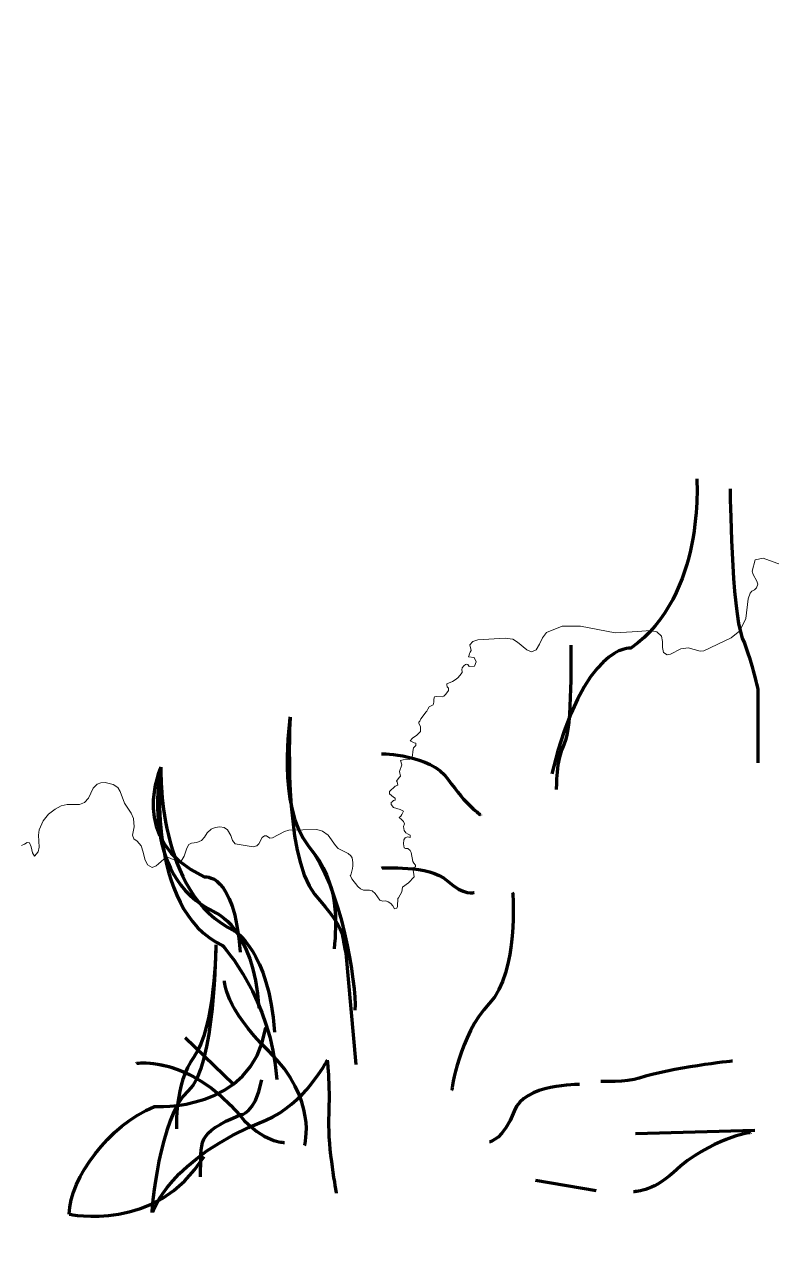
# Model space of a CAD drawing. Extents: x -310 to 3655, y -429 to 1712.
# Drawn here: x 270.7 to 395.6, y -129.3 to 73.3 of the extents above; entities that cross this region are included whole.
import ezdxf

# ---------------------------------------------------------------- set-up
doc = ezdxf.new("R2010")
doc.units = 0
doc.header["$MEASUREMENT"] = 0
for name, color, linetype in [('1-mar', 7, 'Continuous'), ('10-mar', 7, 'Continuous'), ('12-mar', 7, 'Continuous'), ('13-mar', 7, 'Continuous'), ('14-mar', 7, 'Continuous'), ('2-mar', 7, 'Continuous'), ('24-feb', 7, 'Continuous'), ('25-feb', 7, 'Continuous'), ('26-feb', 7, 'Continuous'), ('28-feb', 7, 'Continuous'), ('3-mar', 7, 'Continuous'), ('4-mar', 7, 'Continuous'), ('5-mar', 7, 'Continuous'), ('6-mar', 7, 'Continuous'), ('9-mar', 7, 'Continuous'), ('graphic', 7, 'Continuous'), ('raster', 7, 'Continuous')]:
    doc.layers.add(name, color=color, linetype=linetype)
picture_1 = doc.add_image_def('image11.png', size_in_pixel=(1280, 720))
picture_2 = doc.add_image_def('image12.png', size_in_pixel=(1280, 720))
picture_3 = doc.add_image_def('image13.png', size_in_pixel=(1280, 720))
picture_4 = doc.add_image_def('image14.png', size_in_pixel=(1280, 720))
picture_5 = doc.add_image_def('image15.png', size_in_pixel=(1280, 720))

# ---------------------------------------------------------------- blocks, each defined once
blk = doc.blocks.new('block 6')
at = {"layer": 'raster'}
image = blk.add_image(picture_1, insert=(-82.75, -428.42), size_in_units=(1253.62, 622.57), dxfattribs=at)
blk = doc.blocks.new('block 7')
at = {"layer": 'raster'}
image = blk.add_image(picture_2, insert=(-82.5, -428.9), size_in_units=(1253.62, 622.57), dxfattribs=at)
blk = doc.blocks.new('block 8')
at = {"layer": 'raster'}
image = blk.add_image(picture_3, insert=(-82.5, -428.9), size_in_units=(1253.62, 622.57), dxfattribs=at)
blk = doc.blocks.new('block 9')
at = {"layer": 'raster'}
image = blk.add_image(picture_4, insert=(-82.45, -429.27), size_in_units=(1253.62, 622.57), dxfattribs=at)
blk = doc.blocks.new('block 10')
at = {"layer": 'raster'}
image = blk.add_image(picture_5, insert=(-83.37, -429.26), size_in_units=(1254.4, 622.57), dxfattribs=at)

msp = doc.modelspace()

# ---------------------------------------------------------------- linework, layer by layer
at = {"layer": '1-mar', "color": 140, "lineweight": 70, "true_color": 0x00b2ff}
msp.add_lwpolyline([(392.78, -111.56), (372.82, -112.12)], dxfattribs=at)
for points, knots in [([(383.06, -2.67), (383.06, -2.67), (384.54, -22.21), (372.08, -30.95), (372.08, -30.95), (364.08, -30.21), (358.87, -51.98)], [0, 0, 0, 0, 1, 1, 1, 2, 2, 2, 2]), ([(388.64, -4.35), (388.64, -4.35), (388.82, -24.63), (390.68, -29.28), (392.54, -33.93), (393.29, -38.02), (393.29, -38.02), (393.29, -38.02), (393.29, -50.12), (393.29, -50.12)], [0, 0, 0, 0, 1, 1, 1, 2, 2, 2, 3, 3, 3, 3]), ([(315.15, -42.49), (315.15, -42.49), (313.85, -65.56), (319.24, -72.07), (324.64, -78.58), (323.52, -77.84), (324.45, -81.93), (324.45, -81.93), (326.13, -100.54), (326.13, -100.54)], [0, 0, 0, 0, 1, 1, 1, 2, 2, 2, 3, 3, 3, 3]), ([(330.4, -48.63), (330.4, -48.63), (338.59, -48.63), (341.57, -52.91), (344.54, -57.19), (346.96, -58.86), (346.96, -58.86)], [0, 0, 0, 0, 1, 1, 1, 2, 2, 2, 2]), ([(293.57, -50.86), (293.57, -50.86), (292.82, -72.07), (305.85, -78.21), (305.85, -78.21), (311.61, -81.56), (312.54, -95.14)], [0, 0, 0, 0, 1, 1, 1, 2, 2, 2, 2]), ([(352.31, -71.79), (352.31, -71.79), (353.43, -85.05), (348.4, -90.35), (343.38, -95.65), (342.13, -104.86), (342.13, -104.86)], [0, 0, 0, 0, 1, 1, 1, 2, 2, 2, 2]), ([(289.47, -100.35), (289.47, -100.35), (298.2, -98.91), (306.78, -109.09), (310.63, -113.67), (314.22, -113.56), (314.22, -113.56)], [0, 0, 0, 0, 1, 1, 1, 2, 2, 2, 2])]:
    msp.add_open_spline(points, degree=3, knots=knots, dxfattribs=at)
at = {"layer": '10-mar', "color": 140, "lineweight": 70, "true_color": 0x00b2ff}
msp.add_lwpolyline([(366.29, -121.68), (356.11, -119.9)], dxfattribs=at)
for points, knots in [([(383.06, -2.67), (383.06, -2.67), (384.54, -22.21), (372.08, -30.95), (372.08, -30.95), (364.08, -30.21), (358.87, -51.98)], [0, 0, 0, 0, 1, 1, 1, 2, 2, 2, 2]), ([(388.64, -4.35), (388.64, -4.35), (388.82, -24.63), (390.68, -29.28), (392.54, -33.93), (393.29, -38.02), (393.29, -38.02), (393.29, -38.02), (393.29, -50.12), (393.29, -50.12)], [0, 0, 0, 0, 1, 1, 1, 2, 2, 2, 3, 3, 3, 3]), ([(315.15, -42.49), (315.15, -42.49), (312.84, -57.53), (318.23, -64.04), (323.63, -70.56), (326.25, -87.15), (325.97, -91.44)], [0, 0, 0, 0, 1, 1, 1, 2, 2, 2, 2]), ([(330.4, -48.63), (330.4, -48.63), (338.59, -48.63), (341.57, -52.91), (344.54, -57.19), (346.96, -58.86), (346.96, -58.86)], [0, 0, 0, 0, 1, 1, 1, 2, 2, 2, 2]), ([(293.57, -50.86), (293.57, -50.86), (290.86, -74.54), (303.88, -80.68), (303.88, -80.68), (311.99, -89.46), (312.92, -103.04)], [0, 0, 0, 0, 1, 1, 1, 2, 2, 2, 2]), ([(352.31, -71.79), (352.31, -71.79), (353.43, -85.05), (348.4, -90.35), (343.38, -95.65), (342.13, -104.86), (342.13, -104.86)], [0, 0, 0, 0, 1, 1, 1, 2, 2, 2, 2]), ([(302.74, -80.55), (302.74, -80.55), (302.65, -100.97), (298.11, -104.97), (293.22, -109.26), (292.03, -125.26), (292.03, -125.26)], [0, 0, 0, 0, 1, 1, 1, 2, 2, 2, 2]), ([(389.03, -99.98), (389.03, -99.98), (378.7, -101.07), (373.47, -102.83), (371.36, -103.54), (367.02, -103.4), (367.02, -103.4)], [0, 0, 0, 0, 1, 1, 1, 2, 2, 2, 2]), ([(363.49, -103.89), (363.49, -103.89), (354.21, -103.73), (352.56, -108.33), (350.87, -113.06), (348.46, -113.48), (348.46, -113.48)], [0, 0, 0, 0, 1, 1, 1, 2, 2, 2, 2]), ([(392.06, -111.93), (392.06, -111.93), (385.47, -112.72), (379.16, -118.58), (375.59, -121.9), (372.52, -121.8), (372.52, -121.8)], [0, 0, 0, 0, 1, 1, 1, 2, 2, 2, 2])]:
    msp.add_open_spline(points, degree=3, knots=knots, dxfattribs=at)
at = {"layer": '12-mar', "color": 140, "lineweight": 70, "true_color": 0x00b2ff}
msp.add_lwpolyline([(366.29, -121.68), (356.11, -119.9)], dxfattribs=at)
for points, knots in [([(383.06, -2.67), (383.06, -2.67), (384.54, -22.21), (372.08, -30.95), (372.08, -30.95), (364.08, -30.21), (358.87, -51.98)], [0, 0, 0, 0, 1, 1, 1, 2, 2, 2, 2]), ([(388.64, -4.35), (388.64, -4.35), (388.82, -24.63), (390.68, -29.28), (392.54, -33.93), (393.29, -38.02), (393.29, -38.02), (393.29, -38.02), (393.29, -50.12), (393.29, -50.12)], [0, 0, 0, 0, 1, 1, 1, 2, 2, 2, 3, 3, 3, 3]), ([(315.15, -42.49), (315.15, -42.49), (312.84, -57.53), (318.23, -64.04), (323.63, -70.56), (326.25, -87.15), (325.97, -91.44)], [0, 0, 0, 0, 1, 1, 1, 2, 2, 2, 2]), ([(330.4, -48.63), (330.4, -48.63), (338.59, -48.63), (341.57, -52.91), (344.54, -57.19), (346.96, -58.86), (346.96, -58.86)], [0, 0, 0, 0, 1, 1, 1, 2, 2, 2, 2]), ([(293.57, -50.86), (293.57, -50.86), (290.86, -74.54), (303.88, -80.68), (303.88, -80.68), (311.99, -89.46), (312.92, -103.04)], [0, 0, 0, 0, 1, 1, 1, 2, 2, 2, 2]), ([(352.31, -71.79), (352.31, -71.79), (353.43, -85.05), (348.4, -90.35), (343.38, -95.65), (342.13, -104.86), (342.13, -104.86)], [0, 0, 0, 0, 1, 1, 1, 2, 2, 2, 2]), ([(302.74, -80.55), (302.74, -80.55), (302.65, -100.97), (298.11, -104.97), (293.22, -109.26), (292.03, -125.26), (292.03, -125.26)], [0, 0, 0, 0, 1, 1, 1, 2, 2, 2, 2]), ([(389.03, -99.98), (389.03, -99.98), (378.7, -101.07), (373.47, -102.83), (371.36, -103.54), (367.02, -103.4), (367.02, -103.4)], [0, 0, 0, 0, 1, 1, 1, 2, 2, 2, 2]), ([(363.49, -103.89), (363.49, -103.89), (354.21, -103.73), (352.56, -108.33), (350.87, -113.06), (348.46, -113.48), (348.46, -113.48)], [0, 0, 0, 0, 1, 1, 1, 2, 2, 2, 2]), ([(392.06, -111.93), (392.06, -111.93), (385.47, -112.72), (379.16, -118.58), (375.59, -121.9), (372.52, -121.8), (372.52, -121.8)], [0, 0, 0, 0, 1, 1, 1, 2, 2, 2, 2])]:
    msp.add_open_spline(points, degree=3, knots=knots, dxfattribs=at)
at = {"layer": '13-mar', "color": 140, "lineweight": 70, "true_color": 0x00b2ff}
msp.add_lwpolyline([(366.29, -121.68), (356.11, -119.9)], dxfattribs=at)
for points, knots in [([(383.06, -2.67), (383.06, -2.67), (384.54, -22.21), (372.08, -30.95), (372.08, -30.95), (364.08, -30.21), (358.87, -51.98)], [0, 0, 0, 0, 1, 1, 1, 2, 2, 2, 2]), ([(388.64, -4.35), (388.64, -4.35), (388.82, -24.63), (390.68, -29.28), (392.54, -33.93), (393.29, -38.02), (393.29, -38.02), (393.29, -38.02), (393.29, -50.12), (393.29, -50.12)], [0, 0, 0, 0, 1, 1, 1, 2, 2, 2, 3, 3, 3, 3]), ([(315.15, -42.49), (315.15, -42.49), (312.84, -57.53), (318.23, -64.04), (323.63, -70.56), (326.25, -87.15), (325.97, -91.44)], [0, 0, 0, 0, 1, 1, 1, 2, 2, 2, 2]), ([(330.4, -48.63), (330.4, -48.63), (338.59, -48.63), (341.57, -52.91), (344.54, -57.19), (346.96, -58.86), (346.96, -58.86)], [0, 0, 0, 0, 1, 1, 1, 2, 2, 2, 2]), ([(293.57, -50.86), (293.57, -50.86), (290.86, -74.54), (303.88, -80.68), (303.88, -80.68), (311.99, -89.46), (312.92, -103.04)], [0, 0, 0, 0, 1, 1, 1, 2, 2, 2, 2]), ([(352.31, -71.79), (352.31, -71.79), (353.43, -85.05), (348.4, -90.35), (343.38, -95.65), (342.13, -104.86), (342.13, -104.86)], [0, 0, 0, 0, 1, 1, 1, 2, 2, 2, 2]), ([(302.74, -80.55), (302.74, -80.55), (302.65, -100.97), (298.11, -104.97), (293.22, -109.26), (292.03, -125.26), (292.03, -125.26)], [0, 0, 0, 0, 1, 1, 1, 2, 2, 2, 2]), ([(389.03, -99.98), (389.03, -99.98), (378.7, -101.07), (373.47, -102.83), (371.36, -103.54), (367.02, -103.4), (367.02, -103.4)], [0, 0, 0, 0, 1, 1, 1, 2, 2, 2, 2]), ([(363.49, -103.89), (363.49, -103.89), (354.21, -103.73), (352.56, -108.33), (350.87, -113.06), (348.46, -113.48), (348.46, -113.48)], [0, 0, 0, 0, 1, 1, 1, 2, 2, 2, 2]), ([(392.06, -111.93), (392.06, -111.93), (385.47, -112.72), (379.16, -118.58), (375.59, -121.9), (372.52, -121.8), (372.52, -121.8)], [0, 0, 0, 0, 1, 1, 1, 2, 2, 2, 2])]:
    msp.add_open_spline(points, degree=3, knots=knots, dxfattribs=at)
at = {"layer": '14-mar', "color": 140, "lineweight": 70, "true_color": 0x00b2ff}
msp.add_lwpolyline([(366.29, -121.68), (356.11, -119.9)], dxfattribs=at)
for points, knots in [([(383.06, -2.67), (383.06, -2.67), (384.54, -22.21), (372.08, -30.95), (372.08, -30.95), (364.08, -30.21), (358.87, -51.98)], [0, 0, 0, 0, 1, 1, 1, 2, 2, 2, 2]), ([(388.64, -4.35), (388.64, -4.35), (388.82, -24.63), (390.68, -29.28), (392.54, -33.93), (393.29, -38.02), (393.29, -38.02), (393.29, -38.02), (393.29, -50.12), (393.29, -50.12)], [0, 0, 0, 0, 1, 1, 1, 2, 2, 2, 3, 3, 3, 3]), ([(315.15, -42.49), (315.15, -42.49), (312.84, -57.53), (318.23, -64.04), (323.63, -70.56), (326.25, -87.15), (325.97, -91.44)], [0, 0, 0, 0, 1, 1, 1, 2, 2, 2, 2]), ([(330.4, -48.63), (330.4, -48.63), (338.59, -48.63), (341.57, -52.91), (344.54, -57.19), (346.96, -58.86), (346.96, -58.86)], [0, 0, 0, 0, 1, 1, 1, 2, 2, 2, 2]), ([(293.57, -50.86), (293.57, -50.86), (290.86, -74.54), (303.88, -80.68), (303.88, -80.68), (311.99, -89.46), (312.92, -103.04)], [0, 0, 0, 0, 1, 1, 1, 2, 2, 2, 2]), ([(352.31, -71.79), (352.31, -71.79), (353.43, -85.05), (348.4, -90.35), (343.38, -95.65), (342.13, -104.86), (342.13, -104.86)], [0, 0, 0, 0, 1, 1, 1, 2, 2, 2, 2]), ([(302.74, -80.55), (302.74, -80.55), (302.65, -100.97), (298.11, -104.97), (293.22, -109.26), (292.03, -125.26), (292.03, -125.26)], [0, 0, 0, 0, 1, 1, 1, 2, 2, 2, 2]), ([(389.03, -99.98), (389.03, -99.98), (378.7, -101.07), (373.47, -102.83), (371.36, -103.54), (367.02, -103.4), (367.02, -103.4)], [0, 0, 0, 0, 1, 1, 1, 2, 2, 2, 2]), ([(363.49, -103.89), (363.49, -103.89), (354.21, -103.73), (352.56, -108.33), (350.87, -113.06), (348.46, -113.48), (348.46, -113.48)], [0, 0, 0, 0, 1, 1, 1, 2, 2, 2, 2]), ([(392.06, -111.93), (392.06, -111.93), (385.47, -112.72), (379.16, -118.58), (375.59, -121.9), (372.52, -121.8), (372.52, -121.8)], [0, 0, 0, 0, 1, 1, 1, 2, 2, 2, 2])]:
    msp.add_open_spline(points, degree=3, knots=knots, dxfattribs=at)
at = {"layer": '2-mar', "color": 140, "lineweight": 70, "true_color": 0x00b2ff}
msp.add_lwpolyline([(366.29, -121.68), (356.11, -119.9)], dxfattribs=at)
for points, knots in [([(383.06, -2.67), (383.06, -2.67), (384.54, -22.21), (372.08, -30.95), (372.08, -30.95), (364.08, -30.21), (358.87, -51.98)], [0, 0, 0, 0, 1, 1, 1, 2, 2, 2, 2]), ([(388.64, -4.35), (388.64, -4.35), (388.82, -24.63), (390.68, -29.28), (392.54, -33.93), (393.29, -38.02), (393.29, -38.02), (393.29, -38.02), (393.29, -50.12), (393.29, -50.12)], [0, 0, 0, 0, 1, 1, 1, 2, 2, 2, 3, 3, 3, 3]), ([(315.15, -42.49), (315.15, -42.49), (313.85, -65.56), (319.24, -72.07), (324.64, -78.58), (323.52, -77.84), (324.45, -81.93), (324.45, -81.93), (326.13, -100.54), (326.13, -100.54)], [0, 0, 0, 0, 1, 1, 1, 2, 2, 2, 3, 3, 3, 3]), ([(330.4, -48.63), (330.4, -48.63), (338.59, -48.63), (341.57, -52.91), (344.54, -57.19), (346.96, -58.86), (346.96, -58.86)], [0, 0, 0, 0, 1, 1, 1, 2, 2, 2, 2]), ([(293.57, -50.86), (293.57, -50.86), (292.82, -72.07), (305.85, -78.21), (305.85, -78.21), (311.61, -81.56), (312.54, -95.14)], [0, 0, 0, 0, 1, 1, 1, 2, 2, 2, 2]), ([(352.31, -71.79), (352.31, -71.79), (353.43, -85.05), (348.4, -90.35), (343.38, -95.65), (342.13, -104.86), (342.13, -104.86)], [0, 0, 0, 0, 1, 1, 1, 2, 2, 2, 2]), ([(389.03, -99.98), (389.03, -99.98), (378.7, -101.07), (373.47, -102.83), (371.36, -103.54), (367.02, -103.4), (367.02, -103.4)], [0, 0, 0, 0, 1, 1, 1, 2, 2, 2, 2]), ([(392.06, -111.93), (392.06, -111.93), (385.47, -112.72), (379.16, -118.58), (375.59, -121.9), (372.52, -121.8), (372.52, -121.8)], [0, 0, 0, 0, 1, 1, 1, 2, 2, 2, 2])]:
    msp.add_open_spline(points, degree=3, knots=knots, dxfattribs=at)
msp.add_open_spline([(289.47, -100.35), (289.47, -100.35), (293.8, -99.64), (299.35, -102.77)], degree=3, dxfattribs=at)
at = {"layer": '2-mar', "color": 251, "lineweight": 70, "true_color": 0x676767}
msp.add_open_spline([(278.23, -125.53), (278.23, -125.53), (292.79, -128.82), (300.77, -115.9)], degree=3, dxfattribs=at)
at = {"layer": '24-feb', "color": 140, "lineweight": 70, "true_color": 0x00b2ff}
for points in [[(362.03, -30.49), (362.03, -30.49), (362.31, -44.44), (360.92, -46.95), (359.52, -49.47), (359.61, -54.58), (359.61, -54.58)], [(315.15, -42.49), (315.15, -42.49), (313.85, -65.56), (319.24, -72.07), (324.64, -78.58), (323.52, -77.84), (324.45, -81.93)], [(330.44, -67.71), (330.44, -67.71), (338.44, -67.17), (341.35, -69.81), (344.26, -72.45), (345.89, -71.78), (345.89, -71.78)]]:
    msp.add_open_spline(points, degree=3, knots=[0, 0, 0, 0, 1, 1, 1, 2, 2, 2, 2], dxfattribs=at)
msp.add_open_spline([(293.57, -50.86), (293.57, -50.86), (292.82, -72.07), (305.85, -78.21)], degree=3, dxfattribs=at)
at = {"layer": '25-feb', "color": 140, "lineweight": 70, "true_color": 0x00b2ff}
for points, knots in [([(383.06, -2.67), (383.06, -2.67), (384.54, -22.21), (372.08, -30.95), (372.08, -30.95), (364.08, -30.21), (358.87, -51.98)], [0, 0, 0, 0, 1, 1, 1, 2, 2, 2, 2]), ([(388.64, -4.35), (388.64, -4.35), (388.82, -24.63), (390.68, -29.28), (392.54, -33.93), (393.29, -38.02), (393.29, -38.02), (393.29, -38.02), (393.29, -50.12), (393.29, -50.12)], [0, 0, 0, 0, 1, 1, 1, 2, 2, 2, 3, 3, 3, 3]), ([(315.15, -42.49), (315.15, -42.49), (313.85, -65.56), (319.24, -72.07), (324.64, -78.58), (323.52, -77.84), (324.45, -81.93), (324.45, -81.93), (326.13, -100.54), (326.13, -100.54)], [0, 0, 0, 0, 1, 1, 1, 2, 2, 2, 3, 3, 3, 3]), ([(330.4, -48.63), (330.4, -48.63), (338.59, -48.63), (341.57, -52.91), (344.54, -57.19), (346.96, -58.86), (346.96, -58.86)], [0, 0, 0, 0, 1, 1, 1, 2, 2, 2, 2]), ([(293.57, -50.86), (293.57, -50.86), (292.82, -72.07), (305.85, -78.21), (305.85, -78.21), (311.61, -81.56), (312.54, -95.14)], [0, 0, 0, 0, 1, 1, 1, 2, 2, 2, 2])]:
    msp.add_open_spline(points, degree=3, knots=knots, dxfattribs=at)
at = {"layer": '26-feb', "color": 140, "lineweight": 70, "true_color": 0x00b2ff}
for points, knots in [([(383.06, -2.67), (383.06, -2.67), (384.54, -22.21), (372.08, -30.95), (372.08, -30.95), (364.08, -30.21), (358.87, -51.98)], [0, 0, 0, 0, 1, 1, 1, 2, 2, 2, 2]), ([(388.64, -4.35), (388.64, -4.35), (388.82, -24.63), (390.68, -29.28), (392.54, -33.93), (393.29, -38.02), (393.29, -38.02), (393.29, -38.02), (393.29, -50.12), (393.29, -50.12)], [0, 0, 0, 0, 1, 1, 1, 2, 2, 2, 3, 3, 3, 3]), ([(315.15, -42.49), (315.15, -42.49), (313.85, -65.56), (319.24, -72.07), (324.64, -78.58), (323.52, -77.84), (324.45, -81.93), (324.45, -81.93), (326.13, -100.54), (326.13, -100.54)], [0, 0, 0, 0, 1, 1, 1, 2, 2, 2, 3, 3, 3, 3]), ([(330.4, -48.63), (330.4, -48.63), (338.59, -48.63), (341.57, -52.91), (344.54, -57.19), (346.96, -58.86), (346.96, -58.86)], [0, 0, 0, 0, 1, 1, 1, 2, 2, 2, 2]), ([(293.57, -50.86), (293.57, -50.86), (292.82, -72.07), (305.85, -78.21), (305.85, -78.21), (311.61, -81.56), (312.54, -95.14)], [0, 0, 0, 0, 1, 1, 1, 2, 2, 2, 2])]:
    msp.add_open_spline(points, degree=3, knots=knots, dxfattribs=at)
at = {"layer": '28-feb', "color": 140, "lineweight": 70, "true_color": 0x00b2ff}
msp.add_lwpolyline([(392.78, -111.56), (372.82, -112.12)], dxfattribs=at)
for points, knots in [([(383.06, -2.67), (383.06, -2.67), (384.54, -22.21), (372.08, -30.95), (372.08, -30.95), (364.08, -30.21), (358.87, -51.98)], [0, 0, 0, 0, 1, 1, 1, 2, 2, 2, 2]), ([(388.64, -4.35), (388.64, -4.35), (388.82, -24.63), (390.68, -29.28), (392.54, -33.93), (393.29, -38.02), (393.29, -38.02), (393.29, -38.02), (393.29, -50.12), (393.29, -50.12)], [0, 0, 0, 0, 1, 1, 1, 2, 2, 2, 3, 3, 3, 3]), ([(315.15, -42.49), (315.15, -42.49), (313.85, -65.56), (319.24, -72.07), (324.64, -78.58), (323.52, -77.84), (324.45, -81.93), (324.45, -81.93), (326.13, -100.54), (326.13, -100.54)], [0, 0, 0, 0, 1, 1, 1, 2, 2, 2, 3, 3, 3, 3]), ([(330.4, -48.63), (330.4, -48.63), (338.59, -48.63), (341.57, -52.91), (344.54, -57.19), (346.96, -58.86), (346.96, -58.86)], [0, 0, 0, 0, 1, 1, 1, 2, 2, 2, 2]), ([(293.57, -50.86), (293.57, -50.86), (292.82, -72.07), (305.85, -78.21), (305.85, -78.21), (311.61, -81.56), (312.54, -95.14)], [0, 0, 0, 0, 1, 1, 1, 2, 2, 2, 2]), ([(352.31, -71.79), (352.31, -71.79), (353.43, -85.05), (348.4, -90.35), (343.38, -95.65), (342.13, -104.86), (342.13, -104.86)], [0, 0, 0, 0, 1, 1, 1, 2, 2, 2, 2]), ([(289.47, -100.35), (289.47, -100.35), (298.2, -98.91), (306.78, -109.09), (310.63, -113.67), (314.22, -113.56), (314.22, -113.56)], [0, 0, 0, 0, 1, 1, 1, 2, 2, 2, 2])]:
    msp.add_open_spline(points, degree=3, knots=knots, dxfattribs=at)
at = {"layer": '3-mar', "color": 140, "lineweight": 70, "true_color": 0x00b2ff}
msp.add_lwpolyline([(366.29, -121.68), (356.11, -119.9)], dxfattribs=at)
for points, knots in [([(383.06, -2.67), (383.06, -2.67), (384.54, -22.21), (372.08, -30.95), (372.08, -30.95), (364.08, -30.21), (358.87, -51.98)], [0, 0, 0, 0, 1, 1, 1, 2, 2, 2, 2]), ([(388.64, -4.35), (388.64, -4.35), (388.82, -24.63), (390.68, -29.28), (392.54, -33.93), (393.29, -38.02), (393.29, -38.02), (393.29, -38.02), (393.29, -50.12), (393.29, -50.12)], [0, 0, 0, 0, 1, 1, 1, 2, 2, 2, 3, 3, 3, 3]), ([(315.15, -42.49), (315.15, -42.49), (313.85, -65.56), (319.24, -72.07), (324.64, -78.58), (323.52, -77.84), (324.45, -81.93), (324.45, -81.93), (326.13, -100.54), (326.13, -100.54)], [0, 0, 0, 0, 1, 1, 1, 2, 2, 2, 3, 3, 3, 3]), ([(330.4, -48.63), (330.4, -48.63), (338.59, -48.63), (341.57, -52.91), (344.54, -57.19), (346.96, -58.86), (346.96, -58.86)], [0, 0, 0, 0, 1, 1, 1, 2, 2, 2, 2]), ([(293.57, -50.86), (293.57, -50.86), (292.82, -72.07), (305.85, -78.21), (305.85, -78.21), (311.61, -81.56), (312.54, -95.14)], [0, 0, 0, 0, 1, 1, 1, 2, 2, 2, 2]), ([(352.31, -71.79), (352.31, -71.79), (353.43, -85.05), (348.4, -90.35), (343.38, -95.65), (342.13, -104.86), (342.13, -104.86)], [0, 0, 0, 0, 1, 1, 1, 2, 2, 2, 2]), ([(389.03, -99.98), (389.03, -99.98), (378.7, -101.07), (373.47, -102.83), (371.36, -103.54), (367.02, -103.4), (367.02, -103.4)], [0, 0, 0, 0, 1, 1, 1, 2, 2, 2, 2]), ([(392.06, -111.93), (392.06, -111.93), (385.47, -112.72), (379.16, -118.58), (375.59, -121.9), (372.52, -121.8), (372.52, -121.8)], [0, 0, 0, 0, 1, 1, 1, 2, 2, 2, 2])]:
    msp.add_open_spline(points, degree=3, knots=knots, dxfattribs=at)
at = {"layer": '3-mar', "color": 251, "lineweight": 70, "true_color": 0x676767}
msp.add_open_spline([(317.57, -114.07), (317.57, -114.07), (319.87, -106.37), (311.57, -98.3), (304.16, -91.1), (304.17, -86.58), (304.17, -86.58)], degree=3, knots=[0, 0, 0, 0, 1, 1, 1, 2, 2, 2, 2], dxfattribs=at)
at = {"layer": '3-mar', "color": 140, "lineweight": 70, "true_color": 0x00b2ff}
msp.add_open_spline([(289.47, -100.35), (289.47, -100.35), (293.8, -99.64), (299.35, -102.77)], degree=3, dxfattribs=at)
at = {"layer": '3-mar', "color": 251, "lineweight": 70, "true_color": 0x676767}
msp.add_open_spline([(278.23, -125.53), (278.23, -125.53), (292.79, -128.82), (300.77, -115.9)], degree=3, dxfattribs=at)
at = {"layer": '4-mar', "color": 140, "lineweight": 70, "true_color": 0x00b2ff}
msp.add_lwpolyline([(366.29, -121.68), (356.11, -119.9)], dxfattribs=at)
for points, knots in [([(383.06, -2.67), (383.06, -2.67), (384.54, -22.21), (372.08, -30.95), (372.08, -30.95), (364.08, -30.21), (358.87, -51.98)], [0, 0, 0, 0, 1, 1, 1, 2, 2, 2, 2]), ([(388.64, -4.35), (388.64, -4.35), (388.82, -24.63), (390.68, -29.28), (392.54, -33.93), (393.29, -38.02), (393.29, -38.02), (393.29, -38.02), (393.29, -50.12), (393.29, -50.12)], [0, 0, 0, 0, 1, 1, 1, 2, 2, 2, 3, 3, 3, 3]), ([(315.15, -42.49), (315.15, -42.49), (313.85, -65.56), (319.24, -72.07), (324.64, -78.58), (323.52, -77.84), (324.45, -81.93), (324.45, -81.93), (326.13, -100.54), (326.13, -100.54)], [0, 0, 0, 0, 1, 1, 1, 2, 2, 2, 3, 3, 3, 3]), ([(330.4, -48.63), (330.4, -48.63), (338.59, -48.63), (341.57, -52.91), (344.54, -57.19), (346.96, -58.86), (346.96, -58.86)], [0, 0, 0, 0, 1, 1, 1, 2, 2, 2, 2]), ([(293.57, -50.86), (293.57, -50.86), (292.82, -72.07), (305.85, -78.21), (305.85, -78.21), (311.61, -81.56), (312.54, -95.14)], [0, 0, 0, 0, 1, 1, 1, 2, 2, 2, 2]), ([(352.31, -71.79), (352.31, -71.79), (353.43, -85.05), (348.4, -90.35), (343.38, -95.65), (342.13, -104.86), (342.13, -104.86)], [0, 0, 0, 0, 1, 1, 1, 2, 2, 2, 2]), ([(389.03, -99.98), (389.03, -99.98), (378.7, -101.07), (373.47, -102.83), (371.36, -103.54), (367.02, -103.4), (367.02, -103.4)], [0, 0, 0, 0, 1, 1, 1, 2, 2, 2, 2]), ([(363.49, -103.89), (363.49, -103.89), (354.21, -103.73), (352.56, -108.33), (350.87, -113.06), (348.46, -113.48), (348.46, -113.48)], [0, 0, 0, 0, 1, 1, 1, 2, 2, 2, 2]), ([(392.06, -111.93), (392.06, -111.93), (385.47, -112.72), (379.16, -118.58), (375.59, -121.9), (372.52, -121.8), (372.52, -121.8)], [0, 0, 0, 0, 1, 1, 1, 2, 2, 2, 2])]:
    msp.add_open_spline(points, degree=3, knots=knots, dxfattribs=at)
at = {"layer": '4-mar', "color": 251, "lineweight": 70, "true_color": 0x676767}
msp.add_open_spline([(317.57, -114.07), (317.57, -114.07), (319.87, -106.37), (311.57, -98.3), (304.16, -91.1), (304.17, -86.58), (304.17, -86.58)], degree=3, knots=[0, 0, 0, 0, 1, 1, 1, 2, 2, 2, 2], dxfattribs=at)
at = {"layer": '4-mar', "color": 140, "lineweight": 70, "true_color": 0x00b2ff}
msp.add_open_spline([(289.47, -100.35), (289.47, -100.35), (293.8, -99.64), (299.35, -102.77)], degree=3, dxfattribs=at)
at = {"layer": '4-mar', "color": 251, "lineweight": 70, "true_color": 0x676767}
msp.add_open_spline([(278.23, -125.53), (278.23, -125.53), (292.79, -128.82), (300.77, -115.9)], degree=3, dxfattribs=at)
at = {"layer": '5-mar', "color": 251, "lineweight": 70, "true_color": 0x676767}
msp.add_lwpolyline([(305.64, -103.82), (297.63, -96.09)], dxfattribs=at)
at = {"layer": '5-mar', "color": 140, "lineweight": 70, "true_color": 0x00b2ff}
msp.add_lwpolyline([(366.29, -121.68), (356.11, -119.9)], dxfattribs=at)
for points, knots in [([(383.06, -2.67), (383.06, -2.67), (384.54, -22.21), (372.08, -30.95), (372.08, -30.95), (364.08, -30.21), (358.87, -51.98)], [0, 0, 0, 0, 1, 1, 1, 2, 2, 2, 2]), ([(388.64, -4.35), (388.64, -4.35), (388.82, -24.63), (390.68, -29.28), (392.54, -33.93), (393.29, -38.02), (393.29, -38.02), (393.29, -38.02), (393.29, -50.12), (393.29, -50.12)], [0, 0, 0, 0, 1, 1, 1, 2, 2, 2, 3, 3, 3, 3]), ([(315.15, -42.49), (315.15, -42.49), (312.84, -57.53), (318.23, -64.04), (323.63, -70.56), (322.81, -76.92), (322.53, -81.21)], [0, 0, 0, 0, 1, 1, 1, 2, 2, 2, 2]), ([(330.4, -48.63), (330.4, -48.63), (338.59, -48.63), (341.57, -52.91), (344.54, -57.19), (346.96, -58.86), (346.96, -58.86)], [0, 0, 0, 0, 1, 1, 1, 2, 2, 2, 2]), ([(293.57, -50.86), (293.57, -50.86), (287.76, -63.06), (300.78, -69.2), (300.78, -69.2), (305.86, -68.2), (306.79, -81.79)], [0, 0, 0, 0, 1, 1, 1, 2, 2, 2, 2]), ([(352.31, -71.79), (352.31, -71.79), (353.43, -85.05), (348.4, -90.35), (343.38, -95.65), (342.13, -104.86), (342.13, -104.86)], [0, 0, 0, 0, 1, 1, 1, 2, 2, 2, 2]), ([(389.03, -99.98), (389.03, -99.98), (378.7, -101.07), (373.47, -102.83), (371.36, -103.54), (367.02, -103.4), (367.02, -103.4)], [0, 0, 0, 0, 1, 1, 1, 2, 2, 2, 2]), ([(363.49, -103.89), (363.49, -103.89), (354.21, -103.73), (352.56, -108.33), (350.87, -113.06), (348.46, -113.48), (348.46, -113.48)], [0, 0, 0, 0, 1, 1, 1, 2, 2, 2, 2]), ([(392.06, -111.93), (392.06, -111.93), (385.47, -112.72), (379.16, -118.58), (375.59, -121.9), (372.52, -121.8), (372.52, -121.8)], [0, 0, 0, 0, 1, 1, 1, 2, 2, 2, 2])]:
    msp.add_open_spline(points, degree=3, knots=knots, dxfattribs=at)
at = {"layer": '5-mar', "color": 251, "lineweight": 70, "true_color": 0x676767}
for points in [[(278.23, -125.53), (278.44, -119.44), (284.84, -110.78), (292.48, -107.54), (292.48, -107.54), (308.79, -108.68), (311.08, -94.38)], [(292.2, -125.28), (292.2, -125.28), (294.8, -116.35), (311.08, -109.83), (317.45, -107.28), (321.38, -99.81), (321.38, -99.81)]]:
    msp.add_open_spline(points, degree=3, knots=[0, 0, 0, 0, 1, 1, 1, 2, 2, 2, 2], dxfattribs=at)
at = {"layer": '6-mar', "color": 140, "lineweight": 70, "true_color": 0x00b2ff}
msp.add_lwpolyline([(366.29, -121.68), (356.11, -119.9)], dxfattribs=at)
for points, knots in [([(383.06, -2.67), (383.06, -2.67), (384.54, -22.21), (372.08, -30.95), (372.08, -30.95), (364.08, -30.21), (358.87, -51.98)], [0, 0, 0, 0, 1, 1, 1, 2, 2, 2, 2]), ([(388.64, -4.35), (388.64, -4.35), (388.82, -24.63), (390.68, -29.28), (392.54, -33.93), (393.29, -38.02), (393.29, -38.02), (393.29, -38.02), (393.29, -50.12), (393.29, -50.12)], [0, 0, 0, 0, 1, 1, 1, 2, 2, 2, 3, 3, 3, 3]), ([(315.15, -42.49), (315.15, -42.49), (312.84, -57.53), (318.23, -64.04), (323.63, -70.56), (326.25, -87.15), (325.97, -91.44)], [0, 0, 0, 0, 1, 1, 1, 2, 2, 2, 2]), ([(330.4, -48.63), (330.4, -48.63), (338.59, -48.63), (341.57, -52.91), (344.54, -57.19), (346.96, -58.86), (346.96, -58.86)], [0, 0, 0, 0, 1, 1, 1, 2, 2, 2, 2]), ([(293.57, -50.86), (293.57, -50.86), (289.56, -68.96), (302.58, -75.1), (302.58, -75.1), (309.02, -77.54), (309.95, -91.12)], [0, 0, 0, 0, 1, 1, 1, 2, 2, 2, 2]), ([(352.31, -71.79), (352.31, -71.79), (353.43, -85.05), (348.4, -90.35), (343.38, -95.65), (342.13, -104.86), (342.13, -104.86)], [0, 0, 0, 0, 1, 1, 1, 2, 2, 2, 2]), ([(302.74, -80.55), (302.74, -80.55), (302.66, -94.42), (299.06, -99.29), (295.85, -103.61), (296.17, -111.3), (296.17, -111.3)], [0, 0, 0, 0, 1, 1, 1, 2, 2, 2, 2]), ([(389.03, -99.98), (389.03, -99.98), (378.7, -101.07), (373.47, -102.83), (371.36, -103.54), (367.02, -103.4), (367.02, -103.4)], [0, 0, 0, 0, 1, 1, 1, 2, 2, 2, 2]), ([(363.49, -103.89), (363.49, -103.89), (354.21, -103.73), (352.56, -108.33), (350.87, -113.06), (348.46, -113.48), (348.46, -113.48)], [0, 0, 0, 0, 1, 1, 1, 2, 2, 2, 2]), ([(392.06, -111.93), (392.06, -111.93), (385.47, -112.72), (379.16, -118.58), (375.59, -121.9), (372.52, -121.8), (372.52, -121.8)], [0, 0, 0, 0, 1, 1, 1, 2, 2, 2, 2])]:
    msp.add_open_spline(points, degree=3, knots=knots, dxfattribs=at)
at = {"layer": '6-mar', "color": 251, "lineweight": 70, "true_color": 0x676767}
for points in [[(322.92, -122.03), (322.92, -122.03), (321.48, -114.5), (321.64, -109.86), (321.88, -103), (321.38, -99.81), (321.38, -99.81)], [(300.18, -119.31), (300.4, -113.22), (299.27, -112.14), (306.91, -108.9), (306.91, -108.9), (309.15, -109.06), (310.43, -103.13)]]:
    msp.add_open_spline(points, degree=3, knots=[0, 0, 0, 0, 1, 1, 1, 2, 2, 2, 2], dxfattribs=at)
at = {"layer": '9-mar', "color": 140, "lineweight": 70, "true_color": 0x00b2ff}
msp.add_lwpolyline([(366.29, -121.68), (356.11, -119.9)], dxfattribs=at)
for points, knots in [([(383.06, -2.67), (383.06, -2.67), (384.54, -22.21), (372.08, -30.95), (372.08, -30.95), (364.08, -30.21), (358.87, -51.98)], [0, 0, 0, 0, 1, 1, 1, 2, 2, 2, 2]), ([(388.64, -4.35), (388.64, -4.35), (388.82, -24.63), (390.68, -29.28), (392.54, -33.93), (393.29, -38.02), (393.29, -38.02), (393.29, -38.02), (393.29, -50.12), (393.29, -50.12)], [0, 0, 0, 0, 1, 1, 1, 2, 2, 2, 3, 3, 3, 3]), ([(315.15, -42.49), (315.15, -42.49), (312.84, -57.53), (318.23, -64.04), (323.63, -70.56), (326.25, -87.15), (325.97, -91.44)], [0, 0, 0, 0, 1, 1, 1, 2, 2, 2, 2]), ([(330.4, -48.63), (330.4, -48.63), (338.59, -48.63), (341.57, -52.91), (344.54, -57.19), (346.96, -58.86), (346.96, -58.86)], [0, 0, 0, 0, 1, 1, 1, 2, 2, 2, 2]), ([(293.57, -50.86), (293.57, -50.86), (290.86, -74.54), (303.88, -80.68), (303.88, -80.68), (311.99, -89.46), (312.92, -103.04)], [0, 0, 0, 0, 1, 1, 1, 2, 2, 2, 2]), ([(352.31, -71.79), (352.31, -71.79), (353.43, -85.05), (348.4, -90.35), (343.38, -95.65), (342.13, -104.86), (342.13, -104.86)], [0, 0, 0, 0, 1, 1, 1, 2, 2, 2, 2]), ([(302.74, -80.55), (302.74, -80.55), (302.65, -100.97), (298.11, -104.97), (293.22, -109.26), (292.03, -125.26), (292.03, -125.26)], [0, 0, 0, 0, 1, 1, 1, 2, 2, 2, 2]), ([(389.03, -99.98), (389.03, -99.98), (378.7, -101.07), (373.47, -102.83), (371.36, -103.54), (367.02, -103.4), (367.02, -103.4)], [0, 0, 0, 0, 1, 1, 1, 2, 2, 2, 2]), ([(363.49, -103.89), (363.49, -103.89), (354.21, -103.73), (352.56, -108.33), (350.87, -113.06), (348.46, -113.48), (348.46, -113.48)], [0, 0, 0, 0, 1, 1, 1, 2, 2, 2, 2]), ([(392.06, -111.93), (392.06, -111.93), (385.47, -112.72), (379.16, -118.58), (375.59, -121.9), (372.52, -121.8), (372.52, -121.8)], [0, 0, 0, 0, 1, 1, 1, 2, 2, 2, 2])]:
    msp.add_open_spline(points, degree=3, knots=knots, dxfattribs=at)
at = {"layer": 'graphic', "color": 1, "lineweight": 18, "true_color": 0xf90303}
msp.add_lwpolyline([(270.29, -63.97), (270.77, -63.75), (271.21, -63.46), (271.63, -63.51), (271.87, -64.16), (272.11, -65.16), (272.46, -65.71), (273.05, -65.03), (273.21, -64.24), (273.14, -62.21), (273.24, -61.32), (273.89, -59.85), (274.82, -58.71), (275.88, -57.87), (276.93, -57.3), (277.91, -57.09), (279.95, -57.07), (280.83, -56.74), (281.46, -56.05), (282.25, -54.36), (282.91, -53.71), (283.56, -53.47), (284.24, -53.44), (285.58, -53.77), (286.38, -54.27), (286.79, -54.93), (287.49, -56.87), (288.6, -58.55), (288.98, -59.43), (289.11, -60.83), (288.8, -62.21), (289.02, -62.81), (289.58, -63.22), (290.26, -64.02), (290.63, -65.05), (290.91, -66.21), (291.32, -67.17), (292.09, -67.61), (292.77, -67.37), (293.19, -67), (294.07, -66.22), (294.83, -65.98), (296.28, -66.58), (296.94, -66.57), (297.43, -65.71), (297.92, -64.41), (298.25, -63.78), (298.69, -63.55), (299.56, -63.45), (300.33, -63.13), (300.83, -62.54), (301.3, -61.83), (301.98, -61.21), (302.64, -60.93), (303.4, -60.81), (304.13, -60.92), (304.7, -61.32), (305.25, -62.28), (305.54, -63.09), (305.96, -63.67), (308.98, -64.18), (309.57, -64.02), (309.91, -63.65), (310.47, -62.62), (310.89, -62.32), (311.23, -62.36), (311.76, -62.72), (312.18, -62.69), (314.19, -61.63), (314.95, -61.4), (319.6, -61.28), (320.55, -61.54), (321.48, -62.23), (322.73, -63.94), (323.19, -64.44), (324.87, -65.26), (325.3, -65.66), (325.5, -66.03), (325.59, -66.38), (325.63, -66.8), (325.62, -67.35), (325.56, -67.77), (325.29, -68.88), (325.19, -68.93), (325.44, -69.5), (326.46, -70.81), (326.9, -71.21), (327.41, -71.41), (328.4, -71.41), (328.88, -71.53), (329.37, -71.99), (330.11, -73.11), (330.63, -73.27), (331.09, -73.22), (331.54, -73.34), (331.96, -73.62), (332.33, -74.03), (332.58, -74.53), (332.95, -74.44), (333.08, -74.14), (333.1, -74.09), (333.15, -72.83), (333.24, -72.72), (333.83, -71.67), (333.92, -70.9), (334.93, -70.16), (335.86, -69.19), (335.66, -67.68), (336.1, -67.51), (336.07, -67.23), (335.83, -66.91), (335.66, -66.63), (335.34, -65.13), (335.19, -64.78), (334.79, -64.47), (334.44, -64.45), (334.18, -64.32), (334.06, -63.69), (334.12, -63.01), (334.37, -62.64), (334.75, -62.51), (335.19, -62.6), (335.19, -62.2), (334.84, -62.06), (334.5, -61.82), (334.22, -61.42), (334.06, -60.78), (334.25, -60.34), (334.1, -59.95), (333.76, -59.59), (333.35, -59.29), (333.64, -59.04), (333.8, -58.79), (334.06, -58.19), (333.51, -57.92), (332.4, -57.6), (332.02, -57.1), (332.02, -56.77), (332.19, -56.64), (332.3, -56.53), (332.44, -56.44), (332.7, -56.37), (332.7, -56.04), (332.41, -55.86), (331.77, -55.31), (331.77, -54.91), (332.72, -54.03), (333.15, -53.84), (333.02, -53.32), (332.93, -53.12), (333.1, -52.98), (333.37, -52.58), (333.6, -52.35), (333.4, -51.61), (333.79, -50.48), (333.6, -49.76), (334.02, -49.63), (335.05, -49.6), (335.42, -49.43), (335.6, -48.92), (335.65, -48.26), (335.75, -47.63), (336.12, -47.23), (336.12, -46.83), (335.85, -46.8), (335.19, -46.47), (335.6, -46), (336.34, -45.51), (336.93, -44.9), (336.9, -44.07), (336.66, -43.56), (336.64, -43.35), (336.79, -43.19), (337, -42.8), (337.73, -41.85), (337.82, -41.67), (338, -41.5), (338.16, -41.15), (338.37, -40.79), (339.05, -40.43), (339.14, -39.97), (339.16, -39.47), (339.29, -39.13), (339.56, -39.04), (340.55, -39.13), (340.84, -38.98), (341.13, -38.66), (341.58, -38.03), (341.58, -37.66), (341.4, -37.44), (341.31, -37.1), (341.33, -36.91), (342.27, -36.55), (342.74, -36.25), (343.15, -35.91), (343.52, -35.52), (343.86, -35.05), (343.87, -34.88), (343.85, -34.6), (343.91, -34.27), (344.17, -33.94), (344.45, -33.72), (344.64, -33.63), (344.83, -33.72), (345.05, -34.03), (345.92, -33.96), (346.21, -33.27), (345.89, -32.55), (344.92, -32.41), (345.03, -32.14), (345.11, -31.89), (345.2, -31.62), (345.37, -31.35), (345.17, -30.44), (345.69, -29.87), (346.52, -29.6), (351.07, -29.33), (352.34, -29.49), (353.15, -29.95), (354.67, -31.26), (355.47, -31.57), (356.25, -31.23), (356.8, -30.33), (357.31, -29.25), (357.98, -28.37), (360.59, -27.29), (363.63, -27.27), (369.45, -28.4), (373.25, -28.2), (375.29, -28.01), (376.38, -28.24), (377.16, -28.97), (377.34, -29.85), (377.34, -30.85), (377.49, -31.68), (378.1, -32.06), (378.66, -31.95), (380.43, -31.06), (381.63, -30.94), (383.63, -31.47), (384.25, -31.43), (388.82, -29.27), (390.29, -28.09), (391.26, -26), (391.66, -22.74), (391.97, -21.78), (392.29, -21.44), (392.7, -21.2), (393.07, -20.87), (393.26, -20.26), (393.13, -19.8), (392.51, -18.67), (392.34, -18.09), (392.81, -16.22), (394.16, -15.94), (397.03, -17.01)], dxfattribs=at)

# ---------------------------------------------------------------- block references
at = {"layer": 'raster'}
for name in ['block 10', 'block 6', 'block 7', 'block 8', 'block 9']:
    msp.add_blockref(name, (0, 0), dxfattribs=at)

doc.saveas('drawing.dxf')
